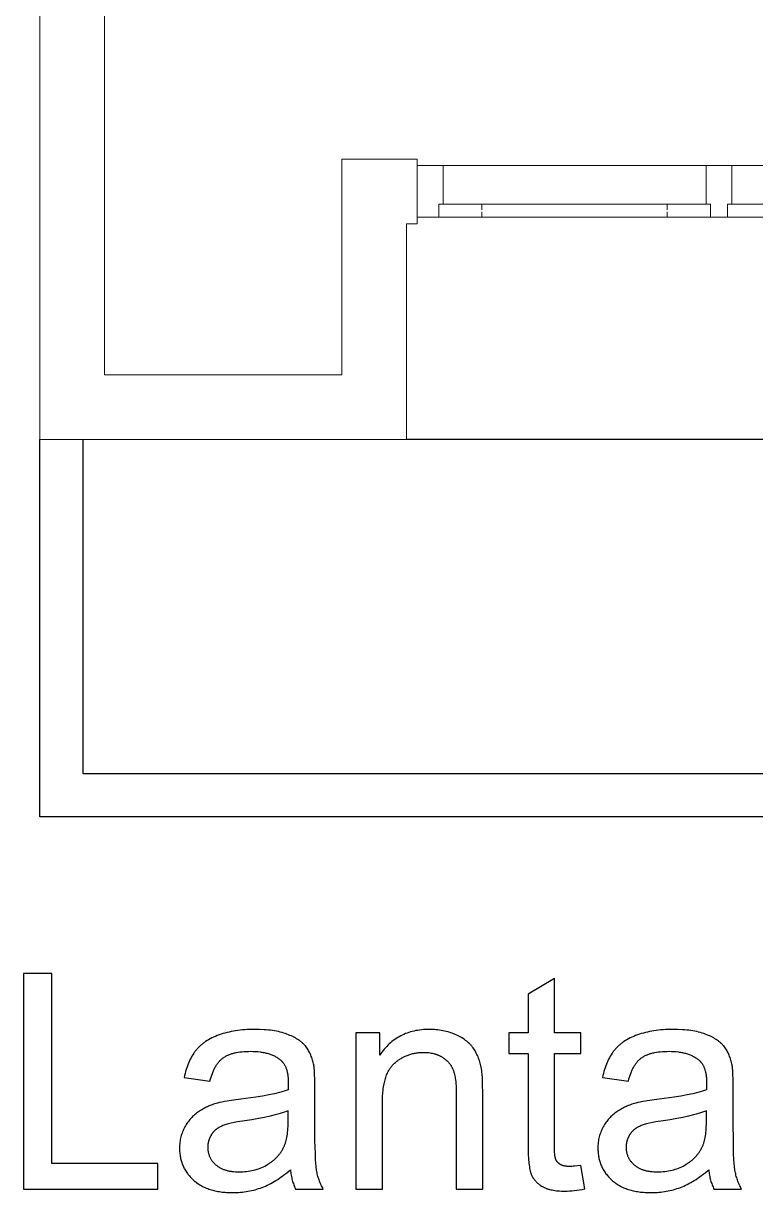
# Model space of a CAD drawing. Header units: metres. Extents: x 0 to 2861, y -1 to 1496.
# Drawn here: x 18.336 to 20.035, y 20.901 to 23.611 of the extents above; entities that cross this region are included whole.
import ezdxf

# ---------------------------------------------------------------- set-up
doc = ezdxf.new("R2010")
doc.units = ezdxf.units.M
doc.layers.add('ARS-KUSEN', color=25, linetype='Continuous', lineweight=9)
doc.layers.add('ARS_DINDING', color=1, linetype='Continuous', lineweight=15)
doc.layers.add('ARS-LANTAI', color=2, linetype='Continuous')
doc.layers.add('Default', color=18, linetype='Continuous')

msp = doc.modelspace()

# ---------------------------------------------------------------- linework, layer by layer
at = {"layer": 'ARS-KUSEN'}
for points in [[(19.2498, 23.1615), (19.2998, 23.1615), (19.2998, 23.1915), (19.3098, 23.1915), (19.3098, 23.2815), (19.2498, 23.2815)], [(20.6498, 23.2815), (19.2498, 23.2815), (19.2498, 23.1615), (20.6498, 23.1615)], [(19.9298, 23.1615), (19.9698, 23.1615), (19.9698, 23.1915), (19.9798, 23.1915), (19.9798, 23.2815), (19.9198, 23.2815), (19.9198, 23.1915), (19.9298, 23.1915)]]:
    msp.add_lwpolyline(points, close=True, dxfattribs=at)
for points in [[(19.3998, 23.174), (19.3998, 23.1615), (19.2998, 23.1615), (19.2998, 23.1915), (19.3998, 23.1915), (19.3998, 23.179)], [(19.8298, 23.179), (19.8298, 23.1915), (19.3998, 23.1915), (19.3998, 23.179)], [(19.3998, 23.174), (19.3998, 23.1615), (19.8298, 23.1615), (19.8298, 23.174)], [(19.8298, 23.174), (19.8298, 23.1615), (19.9298, 23.1615), (19.9298, 23.1915), (19.8298, 23.1915), (19.8298, 23.179)], [(20.0698, 23.174), (20.0698, 23.1615), (19.9698, 23.1615), (19.9698, 23.1915), (20.0698, 23.1915), (20.0698, 23.179)]]:
    msp.add_lwpolyline(points, dxfattribs=at)
at = {"layer": 'ARS-LANTAI'}
for points in [[(18.3748, 21.7715), (18.3748, 22.6465)], [(18.4748, 21.8715), (18.4748, 22.6465)], [(20.6748, 22.6465), (19.2248, 22.6465)], [(21.3748, 21.8715), (18.4748, 21.8715)], [(21.3748, 21.7715), (18.3748, 21.7715)]]:
    msp.add_lwpolyline(points, dxfattribs=at)
at = {"layer": 'ARS_DINDING', "color": 251}
for points in [[(18.5248, 22.6465), (18.3748, 22.6465), (18.3748, 26.7715)], [(18.5248, 26.7715), (18.5248, 22.7965)], [(19.2248, 23.1465), (19.2498, 23.1465), (19.2498, 23.2965), (19.0748, 23.2965), (19.0748, 22.7965)], [(19.2248, 23.1465), (19.2248, 22.6465), (19.0748, 22.6465)], [(18.3748, 22.7965), (18.3748, 22.6465), (19.2248, 22.6465), (19.2248, 22.7965)], [(19.0748, 22.7965), (18.5248, 22.7965)]]:
    msp.add_lwpolyline(points, dxfattribs=at)
at = {"layer": 'Default'}
for points in [[(18.4025, 21.4084), (18.3364, 21.4084)], [(18.3364, 21.4084), (18.3364, 20.9087)], [(18.4025, 20.9677), (18.4025, 21.4084)], [(19.5681, 21.3971), (19.5071, 21.3603)], [(19.5681, 21.2707), (19.5681, 21.3971)], [(19.5071, 21.3603), (19.5071, 21.2707)], [(19.0095, 21.1987), (19.0088, 21.2019), (19.008, 21.2049), (19.0072, 21.2079), (19.0063, 21.2108), (19.0053, 21.2137), (19.0043, 21.2164), (19.0032, 21.2192), (19.002, 21.2218), (19.0008, 21.2244), (18.9995, 21.2269), (18.9981, 21.2293), (18.9967, 21.2317), (18.9952, 21.234), (18.9937, 21.2362), (18.9921, 21.2384), (18.9904, 21.2405), (18.9896, 21.2415), (18.9887, 21.2425), (18.9877, 21.2436), (18.9868, 21.2445), (18.9858, 21.2455), (18.9848, 21.2465), (18.9837, 21.2475), (18.9826, 21.2484), (18.9815, 21.2494), (18.9804, 21.2503), (18.9792, 21.2512), (18.978, 21.2521), (18.9756, 21.2539), (18.973, 21.2556), (18.9702, 21.2573), (18.9674, 21.259), (18.9644, 21.2606), (18.9613, 21.2621), (18.9581, 21.2637), (18.9548, 21.2651), (18.9514, 21.2666), (18.9478, 21.2679), (18.9441, 21.2693), (18.9403, 21.2705), (18.9363, 21.2716), (18.9322, 21.2727), (18.928, 21.2737), (18.9236, 21.2746), (18.9191, 21.2754), (18.9145, 21.2761), (18.9097, 21.2768), (18.9048, 21.2773), (18.8998, 21.2778), (18.8946, 21.2782), (18.8838, 21.2787), (18.8725, 21.2788), (18.8667, 21.2788), (18.861, 21.2786), (18.8554, 21.2784), (18.8498, 21.278), (18.8444, 21.2776), (18.8391, 21.277), (18.8338, 21.2764), (18.8286, 21.2756), (18.8235, 21.2748), (18.8185, 21.2739), (18.8136, 21.2728), (18.8088, 21.2717), (18.804, 21.2704), (18.7994, 21.2691), (18.7948, 21.2676), (18.7904, 21.2661), (18.786, 21.2644), (18.7818, 21.2627), (18.7776, 21.2609), (18.7737, 21.259), (18.7698, 21.257), (18.7661, 21.2549), (18.7625, 21.2528), (18.7591, 21.2506), (18.7574, 21.2494), (18.7558, 21.2482), (18.7541, 21.247), (18.7526, 21.2458), (18.751, 21.2446), (18.7495, 21.2433), (18.748, 21.2421), (18.7466, 21.2408), (18.7452, 21.2394), (18.7438, 21.2381), (18.7424, 21.2367), (18.7411, 21.2353), (18.7398, 21.2339), (18.7386, 21.2325), (18.7373, 21.2311), (18.7362, 21.2296), (18.735, 21.2281), (18.7339, 21.2266), (18.7327, 21.225), (18.7316, 21.2234), (18.7295, 21.2202), (18.7274, 21.2168), (18.7255, 21.2133), (18.7236, 21.2097), (18.7218, 21.206), (18.7201, 21.2022), (18.7184, 21.1983), (18.7169, 21.1942), (18.7154, 21.19), (18.714, 21.1857), (18.7127, 21.1813), (18.7114, 21.1768), (18.7103, 21.1721), (18.7092, 21.1674)], [(19.4018, 21.1313), (19.4016, 21.151), (19.401, 21.1675), (19.4005, 21.1745), (19.3999, 21.1808), (19.3996, 21.1836), (19.3992, 21.1863), (19.3988, 21.1887), (19.3984, 21.1909), (19.3977, 21.1942), (19.3969, 21.1974), (19.3961, 21.2005), (19.3952, 21.2036), (19.3942, 21.2066), (19.3932, 21.2096), (19.3921, 21.2125), (19.3909, 21.2154), (19.3897, 21.2182), (19.3884, 21.2209), (19.387, 21.2236), (19.3856, 21.2262), (19.3841, 21.2288), (19.3826, 21.2314), (19.381, 21.2338), (19.3793, 21.2362), (19.3784, 21.2374), (19.3776, 21.2386), (19.3766, 21.2398), (19.3757, 21.2409), (19.3747, 21.242), (19.3737, 21.2431), (19.3727, 21.2442), (19.3716, 21.2453), (19.3705, 21.2464), (19.3694, 21.2475), (19.3683, 21.2485), (19.3671, 21.2495), (19.366, 21.2505), (19.3647, 21.2515), (19.3635, 21.2525), (19.3622, 21.2535), (19.3596, 21.2554), (19.3569, 21.2572), (19.354, 21.259), (19.3511, 21.2607), (19.348, 21.2624), (19.3449, 21.264), (19.3416, 21.2656), (19.3382, 21.2671), (19.3348, 21.2685), (19.3313, 21.2698), (19.3278, 21.2711), (19.3242, 21.2722), (19.3206, 21.2733), (19.3169, 21.2743), (19.3132, 21.2751), (19.3095, 21.2759), (19.3057, 21.2766), (19.3019, 21.2772), (19.298, 21.2777), (19.2941, 21.2781), (19.2902, 21.2784), (19.2862, 21.2787), (19.2822, 21.2788), (19.2781, 21.2788), (19.2734, 21.2788), (19.2688, 21.2786), (19.2643, 21.2783), (19.2598, 21.2779), (19.2554, 21.2774), (19.2511, 21.2767), (19.2468, 21.276), (19.2426, 21.2751), (19.2385, 21.2741), (19.2345, 21.273), (19.2305, 21.2718), (19.2266, 21.2705), (19.2227, 21.269), (19.219, 21.2674), (19.2153, 21.2657), (19.2116, 21.2639), (19.2081, 21.262), (19.2046, 21.26), (19.2011, 21.2578), (19.1978, 21.2555), (19.1945, 21.2532), (19.1913, 21.2507), (19.1881, 21.248), (19.185, 21.2453), (19.182, 21.2424), (19.1791, 21.2395), (19.1762, 21.2364), (19.1734, 21.2332), (19.1707, 21.2299), (19.168, 21.2264), (19.1654, 21.2229), (19.1629, 21.2192)], [(19.9799, 21.1987), (19.9791, 21.2019), (19.9784, 21.2049), (19.9775, 21.2079), (19.9766, 21.2108), (19.9756, 21.2137), (19.9746, 21.2164), (19.9735, 21.2192), (19.9724, 21.2218), (19.9711, 21.2244), (19.9698, 21.2269), (19.9685, 21.2293), (19.9671, 21.2317), (19.9656, 21.234), (19.964, 21.2362), (19.9624, 21.2384), (19.9608, 21.2405), (19.9599, 21.2415), (19.959, 21.2425), (19.9581, 21.2436), (19.9571, 21.2445), (19.9561, 21.2455), (19.9551, 21.2465), (19.9541, 21.2475), (19.953, 21.2484), (19.9519, 21.2494), (19.9507, 21.2503), (19.9496, 21.2512), (19.9484, 21.2521), (19.9459, 21.2539), (19.9433, 21.2556), (19.9406, 21.2573), (19.9377, 21.259), (19.9348, 21.2606), (19.9317, 21.2621), (19.9285, 21.2637), (19.9252, 21.2651), (19.9217, 21.2666), (19.9182, 21.2679), (19.9145, 21.2693), (19.9106, 21.2705), (19.9067, 21.2716), (19.9026, 21.2727), (19.8984, 21.2737), (19.894, 21.2746), (19.8895, 21.2754), (19.8848, 21.2761), (19.8801, 21.2768), (19.8752, 21.2773), (19.8701, 21.2778), (19.8649, 21.2782), (19.8542, 21.2787), (19.8428, 21.2788), (19.837, 21.2788), (19.8313, 21.2786), (19.8257, 21.2784), (19.8202, 21.278), (19.8148, 21.2776), (19.8094, 21.277), (19.8041, 21.2764), (19.799, 21.2756), (19.7939, 21.2748), (19.7889, 21.2739), (19.784, 21.2728), (19.7791, 21.2717), (19.7744, 21.2704), (19.7697, 21.2691), (19.7652, 21.2676), (19.7607, 21.2661), (19.7563, 21.2644), (19.7521, 21.2627), (19.748, 21.2609), (19.744, 21.259), (19.7402, 21.257), (19.7365, 21.2549), (19.7329, 21.2528), (19.7294, 21.2506), (19.7278, 21.2494), (19.7261, 21.2482), (19.7245, 21.247), (19.7229, 21.2458), (19.7214, 21.2446), (19.7199, 21.2433), (19.7184, 21.2421), (19.7169, 21.2408), (19.7155, 21.2394), (19.7141, 21.2381), (19.7128, 21.2367), (19.7115, 21.2353), (19.7102, 21.2339), (19.7089, 21.2325), (19.7077, 21.2311), (19.7065, 21.2296), (19.7053, 21.2281), (19.7042, 21.2266), (19.7031, 21.225), (19.702, 21.2234), (19.6998, 21.2202), (19.6978, 21.2168), (19.6958, 21.2133), (19.6939, 21.2097), (19.6921, 21.206), (19.6904, 21.2022), (19.6888, 21.1983), (19.6872, 21.1942), (19.6857, 21.19), (19.6843, 21.1857), (19.683, 21.1813), (19.6818, 21.1768), (19.6806, 21.1721), (19.6796, 21.1674)], [(19.1629, 21.2707), (19.1077, 21.2707)], [(19.1077, 21.2707), (19.1077, 20.9087)], [(19.1629, 21.2192), (19.1629, 21.2707)], [(19.5071, 21.2707), (19.4621, 21.2707)], [(19.4621, 21.2707), (19.4621, 21.2229)], [(19.6298, 21.2707), (19.5681, 21.2707)], [(19.6298, 21.2229), (19.6298, 21.2707)], [(18.7692, 21.1592), (18.7705, 21.1639), (18.7719, 21.1685), (18.7733, 21.1728), (18.7748, 21.177), (18.7764, 21.181), (18.7773, 21.1829), (18.7781, 21.1848), (18.779, 21.1867), (18.7799, 21.1884), (18.7808, 21.1902), (18.7818, 21.1919), (18.7828, 21.1935), (18.7837, 21.1952), (18.7847, 21.1967), (18.7858, 21.1982), (18.7868, 21.1997), (18.7879, 21.2011), (18.789, 21.2025), (18.7901, 21.2039), (18.7912, 21.2051), (18.7924, 21.2064), (18.7935, 21.2076), (18.7947, 21.2087), (18.796, 21.2098), (18.7972, 21.2109), (18.7984, 21.2119), (18.7997, 21.2129), (18.801, 21.2138), (18.8024, 21.2147), (18.8038, 21.2156), (18.8052, 21.2164), (18.8067, 21.2173), (18.8083, 21.218), (18.8098, 21.2188), (18.8115, 21.2195), (18.8131, 21.2202), (18.8148, 21.2209), (18.8166, 21.2215), (18.8184, 21.2221), (18.8202, 21.2227), (18.8221, 21.2233), (18.824, 21.2238), (18.826, 21.2243), (18.828, 21.2247), (18.8301, 21.2252), (18.8344, 21.2259), (18.8388, 21.2266), (18.8434, 21.2271), (18.8482, 21.2275), (18.8532, 21.2278), (18.8583, 21.228), (18.8636, 21.2281), (18.8693, 21.228), (18.8749, 21.2277), (18.8802, 21.2273), (18.8854, 21.2268), (18.8879, 21.2264), (18.8904, 21.226), (18.8928, 21.2256), (18.8952, 21.2251), (18.8975, 21.2246), (18.8998, 21.2241), (18.9021, 21.2235), (18.9043, 21.2229), (18.9064, 21.2222), (18.9086, 21.2215), (18.9106, 21.2207), (18.9127, 21.2199), (18.9146, 21.2191), (18.9166, 21.2182), (18.9185, 21.2173), (18.9203, 21.2164), (18.9221, 21.2154), (18.9239, 21.2143), (18.9256, 21.2133), (18.9273, 21.2121), (18.9289, 21.211), (18.9305, 21.2098), (18.932, 21.2085), (18.9335, 21.2073), (18.934, 21.2068), (18.9346, 21.2063), (18.9351, 21.2058), (18.9356, 21.2053), (18.9361, 21.2047), (18.9366, 21.2042), (18.9371, 21.2036), (18.9376, 21.2031), (18.938, 21.2025), (18.9385, 21.2019), (18.939, 21.2013), (18.9394, 21.2007), (18.9403, 21.1995), (18.9411, 21.1982), (18.9419, 21.1969), (18.9427, 21.1955), (18.9434, 21.1941), (18.9441, 21.1927), (18.9448, 21.1912), (18.9454, 21.1896), (18.946, 21.188), (18.9465, 21.1864), (18.9471, 21.1847), (18.9476, 21.183), (18.948, 21.1812), (18.9484, 21.1794), (18.9488, 21.1776), (18.9492, 21.1757), (18.9495, 21.1738), (18.9498, 21.1718), (18.9501, 21.1698), (18.9503, 21.1677), (18.9505, 21.1656), (18.9506, 21.1635), (18.9508, 21.159), (18.9509, 21.1544), (18.9505, 21.1384)], [(19.169, 21.1064), (19.1691, 21.1149), (19.1695, 21.1231), (19.17, 21.1309), (19.1708, 21.1384), (19.1713, 21.142), (19.1718, 21.1455), (19.1724, 21.1489), (19.173, 21.1523), (19.1737, 21.1555), (19.1745, 21.1587), (19.1753, 21.1618), (19.1761, 21.1648), (19.177, 21.1677), (19.178, 21.1705), (19.179, 21.1732), (19.1801, 21.1759), (19.1813, 21.1784), (19.1825, 21.1809), (19.1837, 21.1833), (19.185, 21.1856), (19.1857, 21.1867), (19.1864, 21.1878), (19.1871, 21.1888), (19.1878, 21.1899), (19.1885, 21.1909), (19.1893, 21.1919), (19.19, 21.1929), (19.1908, 21.1939), (19.1916, 21.1948), (19.1924, 21.1957), (19.1932, 21.1966), (19.194, 21.1975), (19.1949, 21.1984), (19.1957, 21.1992), (19.1966, 21.2), (19.1975, 21.2008), (19.1993, 21.2023), (19.2011, 21.2038), (19.2029, 21.2052), (19.2048, 21.2066), (19.2066, 21.208), (19.2085, 21.2092), (19.2104, 21.2105), (19.2124, 21.2117), (19.2143, 21.2128), (19.2163, 21.2139), (19.2183, 21.215), (19.2203, 21.216), (19.2224, 21.2169), (19.2244, 21.2178), (19.2265, 21.2187), (19.2286, 21.2195), (19.2307, 21.2202), (19.2329, 21.2209), (19.2351, 21.2216), (19.2372, 21.2222), (19.2395, 21.2227), (19.2417, 21.2232), (19.2439, 21.2237), (19.2462, 21.2241), (19.2485, 21.2245), (19.2508, 21.2248), (19.2531, 21.2251), (19.2555, 21.2253), (19.2579, 21.2255), (19.2603, 21.2256), (19.2627, 21.2257), (19.2651, 21.2257), (19.2682, 21.2256), (19.2712, 21.2255), (19.2741, 21.2253), (19.277, 21.225), (19.2799, 21.2246), (19.2826, 21.2241), (19.2854, 21.2236), (19.2881, 21.2229), (19.2894, 21.2225), (19.2907, 21.2222), (19.292, 21.2218), (19.2933, 21.2213), (19.2946, 21.2209), (19.2959, 21.2204), (19.2971, 21.22), (19.2984, 21.2194), (19.2996, 21.2189), (19.3008, 21.2184), (19.3021, 21.2178), (19.3032, 21.2172), (19.3044, 21.2166), (19.3056, 21.2159), (19.3068, 21.2153), (19.3079, 21.2146), (19.309, 21.2139), (19.3101, 21.2132), (19.3112, 21.2125), (19.3123, 21.2117), (19.3133, 21.211), (19.3144, 21.2102), (19.3154, 21.2094), (19.3163, 21.2086), (19.3173, 21.2078), (19.3182, 21.2069), (19.3191, 21.2061), (19.32, 21.2052), (19.3209, 21.2044), (19.3217, 21.2035), (19.3226, 21.2026), (19.3234, 21.2016), (19.3242, 21.2007), (19.3249, 21.1998), (19.3257, 21.1988), (19.3264, 21.1978), (19.3271, 21.1968), (19.3277, 21.1958), (19.3284, 21.1948), (19.329, 21.1938), (19.3296, 21.1927), (19.3302, 21.1916), (19.3308, 21.1906), (19.3313, 21.1895), (19.3319, 21.1884), (19.3324, 21.1872), (19.3328, 21.1861), (19.3333, 21.1849), (19.3337, 21.1838), (19.3342, 21.1825), (19.3346, 21.1813), (19.335, 21.18), (19.3357, 21.1773), (19.3364, 21.1745), (19.3371, 21.1715), (19.3377, 21.1684), (19.3382, 21.1651), (19.3387, 21.1616), (19.3391, 21.1581), (19.3394, 21.1543), (19.34, 21.1464), (19.3403, 21.138), (19.3405, 21.1289)], [(19.4621, 21.2229), (19.5071, 21.2229)], [(19.5071, 21.2229), (19.5071, 21.0147)], [(19.5681, 21.0113), (19.5681, 21.2229)], [(19.5681, 21.2229), (19.6298, 21.2229)], [(19.7396, 21.1592), (19.7408, 21.1639), (19.7422, 21.1685), (19.7437, 21.1728), (19.7452, 21.177), (19.7468, 21.181), (19.7476, 21.1829), (19.7485, 21.1848), (19.7494, 21.1867), (19.7503, 21.1884), (19.7512, 21.1902), (19.7521, 21.1919), (19.7531, 21.1935), (19.7541, 21.1952), (19.7551, 21.1967), (19.7561, 21.1982), (19.7572, 21.1997), (19.7582, 21.2011), (19.7593, 21.2025), (19.7604, 21.2039), (19.7616, 21.2051), (19.7627, 21.2064), (19.7639, 21.2076), (19.7651, 21.2087), (19.7663, 21.2098), (19.7675, 21.2109), (19.7688, 21.2119), (19.7701, 21.2129), (19.7714, 21.2138), (19.7727, 21.2147), (19.7741, 21.2156), (19.7756, 21.2164), (19.7771, 21.2173), (19.7786, 21.218), (19.7802, 21.2188), (19.7818, 21.2195), (19.7835, 21.2202), (19.7852, 21.2209), (19.7869, 21.2215), (19.7887, 21.2221), (19.7906, 21.2227), (19.7925, 21.2233), (19.7944, 21.2238), (19.7964, 21.2243), (19.7984, 21.2247), (19.8004, 21.2252), (19.8047, 21.2259), (19.8091, 21.2266), (19.8138, 21.2271), (19.8185, 21.2275), (19.8235, 21.2278), (19.8287, 21.228), (19.834, 21.2281), (19.8397, 21.228), (19.8452, 21.2277), (19.8506, 21.2273), (19.8557, 21.2268), (19.8582, 21.2264), (19.8607, 21.226), (19.8631, 21.2256), (19.8655, 21.2251), (19.8679, 21.2246), (19.8702, 21.2241), (19.8724, 21.2235), (19.8746, 21.2229), (19.8768, 21.2222), (19.8789, 21.2215), (19.881, 21.2207), (19.883, 21.2199), (19.885, 21.2191), (19.8869, 21.2182), (19.8888, 21.2173), (19.8907, 21.2164), (19.8925, 21.2154), (19.8942, 21.2143), (19.8959, 21.2133), (19.8976, 21.2121), (19.8992, 21.211), (19.9008, 21.2098), (19.9024, 21.2085), (19.9038, 21.2073), (19.9044, 21.2068), (19.9049, 21.2063), (19.9054, 21.2058), (19.906, 21.2053), (19.9065, 21.2047), (19.907, 21.2042), (19.9074, 21.2036), (19.9079, 21.2031), (19.9084, 21.2025), (19.9089, 21.2019), (19.9093, 21.2013), (19.9098, 21.2007), (19.9106, 21.1995), (19.9115, 21.1982), (19.9123, 21.1969), (19.913, 21.1955), (19.9137, 21.1941), (19.9144, 21.1927), (19.9151, 21.1912), (19.9157, 21.1896), (19.9163, 21.188), (19.9169, 21.1864), (19.9174, 21.1847), (19.9179, 21.183), (19.9184, 21.1812), (19.9188, 21.1794), (19.9192, 21.1776), (19.9195, 21.1757), (19.9199, 21.1738), (19.9201, 21.1718), (19.9204, 21.1698), (19.9206, 21.1677), (19.9208, 21.1656), (19.921, 21.1635), (19.9212, 21.159), (19.9212, 21.1544), (19.9209, 21.1384)], [(19.0126, 21.1422), (19.0124, 21.161), (19.0118, 21.1768), (19.0114, 21.1834), (19.0108, 21.1893), (19.0105, 21.192), (19.0102, 21.1944), (19.0099, 21.1967), (19.0095, 21.1987)], [(19.9829, 21.1422), (19.9827, 21.161), (19.9822, 21.1768), (19.9817, 21.1834), (19.9812, 21.1893), (19.9809, 21.192), (19.9806, 21.1944), (19.9802, 21.1967), (19.9799, 21.1987)], [(18.7092, 21.1674), (18.7692, 21.1592)], [(19.0126, 21.0604), (19.0126, 21.1422)], [(19.6796, 21.1674), (19.7396, 21.1592)], [(19.9829, 21.0604), (19.9829, 21.1422)], [(18.9505, 21.1384), (18.946, 21.1369), (18.9412, 21.1354), (18.936, 21.1339), (18.9305, 21.1325), (18.9187, 21.1297), (18.9056, 21.127), (18.8913, 21.1244), (18.8758, 21.1219), (18.8411, 21.1173), (18.8241, 21.1151), (18.8093, 21.1128), (18.8027, 21.1116), (18.7968, 21.1105), (18.7914, 21.1093), (18.7866, 21.1081), (18.7836, 21.1072), (18.7805, 21.1063), (18.7776, 21.1053), (18.7746, 21.1043), (18.7717, 21.1032), (18.7689, 21.1021), (18.7661, 21.1009), (18.7633, 21.0997), (18.7606, 21.0984), (18.7579, 21.097), (18.7552, 21.0957), (18.7526, 21.0942), (18.75, 21.0927), (18.7474, 21.0912), (18.7449, 21.0896), (18.7425, 21.088), (18.74, 21.0863), (18.7377, 21.0845), (18.7354, 21.0827), (18.7331, 21.0808), (18.7309, 21.0788), (18.7288, 21.0768), (18.7268, 21.0747), (18.7247, 21.0725), (18.7228, 21.0703), (18.7209, 21.068), (18.7191, 21.0656), (18.7173, 21.0632), (18.7156, 21.0606), (18.7139, 21.0581), (18.7123, 21.0554), (18.7108, 21.0527), (18.7093, 21.0499), (18.7079, 21.0471), (18.7067, 21.0443), (18.7055, 21.0414), (18.7044, 21.0385), (18.7034, 21.0356), (18.7025, 21.0326), (18.7017, 21.0296), (18.701, 21.0265), (18.7004, 21.0234), (18.6998, 21.0203), (18.6994, 21.0171), (18.6991, 21.0139), (18.6989, 21.0107), (18.6987, 21.0074), (18.6987, 21.0041), (18.6987, 21.0013), (18.6988, 20.9985), (18.6989, 20.9958), (18.6992, 20.9931), (18.6995, 20.9904), (18.6998, 20.9877), (18.7002, 20.9851), (18.7007, 20.9825), (18.7012, 20.9799), (18.7018, 20.9774), (18.7025, 20.9749), (18.7032, 20.9724), (18.704, 20.97), (18.7048, 20.9676), (18.7057, 20.9652), (18.7067, 20.9629), (18.7077, 20.9605), (18.7088, 20.9583), (18.71, 20.956), (18.7112, 20.9538), (18.7125, 20.9516), (18.7138, 20.9495), (18.7152, 20.9473), (18.7167, 20.9452), (18.7182, 20.9432), (18.7198, 20.9412), (18.7215, 20.9392), (18.7232, 20.9372), (18.725, 20.9353), (18.7268, 20.9334), (18.7287, 20.9315), (18.7307, 20.9297), (18.7327, 20.9279), (18.7348, 20.9261), (18.737, 20.9245), (18.7391, 20.9228), (18.7414, 20.9213), (18.7437, 20.9198), (18.746, 20.9183), (18.7485, 20.9169), (18.7509, 20.9156), (18.7534, 20.9143), (18.756, 20.9131), (18.7586, 20.9119), (18.7613, 20.9108), (18.764, 20.9097), (18.7668, 20.9087), (18.7696, 20.9078), (18.7725, 20.9069), (18.7755, 20.9061), (18.7785, 20.9053), (18.7815, 20.9046), (18.7846, 20.904), (18.7878, 20.9034), (18.791, 20.9028), (18.7943, 20.9023), (18.7976, 20.9019), (18.801, 20.9015), (18.8044, 20.9012), (18.8079, 20.901), (18.815, 20.9006), (18.8224, 20.9005), (18.8269, 20.9006), (18.8314, 20.9007), (18.8358, 20.9009), (18.8402, 20.9013), (18.8445, 20.9017), (18.8488, 20.9022), (18.8531, 20.9028), (18.8574, 20.9035), (18.8616, 20.9043), (18.8658, 20.9052), (18.8699, 20.9062), (18.874, 20.9072), (18.8781, 20.9084), (18.8821, 20.9097), (18.8861, 20.911), (18.89, 20.9125), (18.894, 20.914), (18.898, 20.9157), (18.902, 20.9175), (18.906, 20.9195), (18.91, 20.9216), (18.914, 20.9238), (18.9181, 20.9262), (18.9222, 20.9286), (18.9263, 20.9313), (18.9305, 20.934), (18.9346, 20.9369), (18.9388, 20.9399), (18.943, 20.9431), (18.9472, 20.9464), (18.9557, 20.9534)], [(19.3405, 21.1289), (19.3405, 20.9087)], [(19.4018, 20.9087), (19.4018, 21.1313)], [(19.9209, 21.1384), (19.9163, 21.1369), (19.9115, 21.1354), (19.9063, 21.1339), (19.9009, 21.1325), (19.889, 21.1297), (19.876, 21.127), (19.8617, 21.1244), (19.8462, 21.1219), (19.8115, 21.1173), (19.7944, 21.1151), (19.7796, 21.1128), (19.7731, 21.1116), (19.7671, 21.1105), (19.7618, 21.1093), (19.757, 21.1081), (19.7539, 21.1072), (19.7509, 21.1063), (19.7479, 21.1053), (19.745, 21.1043), (19.7421, 21.1032), (19.7392, 21.1021), (19.7364, 21.1009), (19.7336, 21.0997), (19.7309, 21.0984), (19.7282, 21.097), (19.7255, 21.0957), (19.7229, 21.0942), (19.7203, 21.0927), (19.7178, 21.0912), (19.7153, 21.0896), (19.7128, 21.088), (19.7104, 21.0863), (19.708, 21.0845), (19.7057, 21.0827), (19.7035, 21.0808), (19.7013, 21.0788), (19.6992, 21.0768), (19.6971, 21.0747), (19.6951, 21.0725), (19.6931, 21.0703), (19.6912, 21.068), (19.6894, 21.0656), (19.6876, 21.0632), (19.6859, 21.0606), (19.6843, 21.0581), (19.6827, 21.0554), (19.6811, 21.0527), (19.6796, 21.0499), (19.6783, 21.0471), (19.677, 21.0443), (19.6758, 21.0414), (19.6747, 21.0385), (19.6737, 21.0356), (19.6728, 21.0326), (19.672, 21.0296), (19.6713, 21.0265), (19.6707, 21.0234), (19.6702, 21.0203), (19.6698, 21.0171), (19.6694, 21.0139), (19.6692, 21.0107), (19.6691, 21.0074), (19.669, 21.0041), (19.669, 21.0013), (19.6691, 20.9985), (19.6693, 20.9958), (19.6695, 20.9931), (19.6698, 20.9904), (19.6701, 20.9877), (19.6705, 20.9851), (19.671, 20.9825), (19.6715, 20.9799), (19.6721, 20.9774), (19.6728, 20.9749), (19.6735, 20.9724), (19.6743, 20.97), (19.6751, 20.9676), (19.6761, 20.9652), (19.677, 20.9629), (19.6781, 20.9605), (19.6792, 20.9583), (19.6803, 20.956), (19.6815, 20.9538), (19.6828, 20.9516), (19.6842, 20.9495), (19.6856, 20.9473), (19.687, 20.9452), (19.6886, 20.9432), (19.6902, 20.9412), (19.6918, 20.9392), (19.6935, 20.9372), (19.6953, 20.9353), (19.6972, 20.9334), (19.6991, 20.9315), (19.7011, 20.9297), (19.7031, 20.9279), (19.7052, 20.9261), (19.7073, 20.9245), (19.7095, 20.9228), (19.7117, 20.9213), (19.714, 20.9198), (19.7164, 20.9183), (19.7188, 20.9169), (19.7213, 20.9156), (19.7238, 20.9143), (19.7263, 20.9131), (19.729, 20.9119), (19.7316, 20.9108), (19.7344, 20.9097), (19.7372, 20.9087), (19.74, 20.9078), (19.7429, 20.9069), (19.7458, 20.9061), (19.7488, 20.9053), (19.7519, 20.9046), (19.755, 20.904), (19.7582, 20.9034), (19.7614, 20.9028), (19.7646, 20.9023), (19.768, 20.9019), (19.7713, 20.9015), (19.7748, 20.9012), (19.7783, 20.901), (19.7854, 20.9006), (19.7927, 20.9005), (19.7972, 20.9006), (19.8017, 20.9007), (19.8061, 20.9009), (19.8105, 20.9013), (19.8149, 20.9017), (19.8192, 20.9022), (19.8235, 20.9028), (19.8277, 20.9035), (19.8319, 20.9043), (19.8361, 20.9052), (19.8402, 20.9062), (19.8443, 20.9072), (19.8484, 20.9084), (19.8524, 20.9097), (19.8564, 20.911), (19.8604, 20.9125), (19.8643, 20.914), (19.8683, 20.9157), (19.8723, 20.9175), (19.8763, 20.9195), (19.8803, 20.9216), (19.8844, 20.9238), (19.8885, 20.9262), (19.8926, 20.9286), (19.8967, 20.9313), (19.9008, 20.934), (19.905, 20.9369), (19.9091, 20.9399), (19.9133, 20.9431), (19.9175, 20.9464), (19.926, 20.9534)], [(18.9505, 21.0904), (18.9462, 21.0887), (18.9417, 21.087), (18.9368, 21.0854), (18.9318, 21.0838), (18.9264, 21.0822), (18.9208, 21.0807), (18.9088, 21.0778), (18.8957, 21.0749), (18.8817, 21.0722), (18.8665, 21.0696), (18.8503, 21.0672), (18.8328, 21.0644), (18.8251, 21.0629), (18.818, 21.0614), (18.8117, 21.0598), (18.8088, 21.059), (18.8061, 21.0582), (18.8035, 21.0574), (18.8011, 21.0566), (18.7989, 21.0558), (18.7968, 21.0549), (18.7949, 21.054), (18.793, 21.0531), (18.7912, 21.0521), (18.7894, 21.0511), (18.7886, 21.0506), (18.7877, 21.05), (18.7869, 21.0495), (18.7861, 21.0489), (18.7853, 21.0483), (18.7845, 21.0477), (18.7837, 21.0471), (18.7829, 21.0465), (18.7822, 21.0459), (18.7815, 21.0453), (18.7807, 21.0446), (18.78, 21.0439), (18.7793, 21.0433), (18.7787, 21.0426), (18.778, 21.0419), (18.7773, 21.0411), (18.7767, 21.0404), (18.7761, 21.0397), (18.7755, 21.0389), (18.7749, 21.0382), (18.7743, 21.0374), (18.7737, 21.0366), (18.7732, 21.0358), (18.7726, 21.035), (18.7721, 21.0342), (18.7716, 21.0333), (18.7711, 21.0325), (18.7706, 21.0317), (18.7702, 21.0308), (18.7697, 21.03), (18.7693, 21.0291), (18.7689, 21.0282), (18.7685, 21.0274), (18.7681, 21.0265), (18.7678, 21.0256), (18.7674, 21.0247), (18.7671, 21.0238), (18.7668, 21.0229), (18.7665, 21.022), (18.7662, 21.0211), (18.766, 21.0202), (18.7657, 21.0193), (18.7655, 21.0184), (18.7653, 21.0174), (18.7651, 21.0165), (18.7649, 21.0156), (18.7648, 21.0146), (18.7646, 21.0137), (18.7645, 21.0127), (18.7644, 21.0117), (18.7643, 21.0108), (18.7642, 21.0098), (18.7641, 21.0078), (18.7641, 21.0058), (18.7641, 21.0043), (18.7642, 21.0028), (18.7643, 21.0013), (18.7644, 20.9998), (18.7646, 20.9984), (18.7648, 20.9969), (18.765, 20.9955), (18.7653, 20.9941), (18.7656, 20.9927), (18.7659, 20.9913), (18.7663, 20.9899), (18.7667, 20.9886), (18.7672, 20.9872), (18.7677, 20.9859), (18.7682, 20.9846), (18.7688, 20.9833), (18.7694, 20.9821), (18.77, 20.9808), (18.7707, 20.9796), (18.7714, 20.9784), (18.7721, 20.9772), (18.7729, 20.976), (18.7737, 20.9748), (18.7746, 20.9736), (18.7754, 20.9725), (18.7764, 20.9714), (18.7773, 20.9703), (18.7783, 20.9692), (18.7794, 20.9681), (18.7804, 20.967), (18.7815, 20.966), (18.7827, 20.9649), (18.7839, 20.9639), (18.7851, 20.963), (18.7863, 20.962), (18.7876, 20.9611), (18.7889, 20.9602), (18.7903, 20.9594), (18.7916, 20.9586), (18.793, 20.9578), (18.7945, 20.957), (18.796, 20.9563), (18.7975, 20.9556), (18.799, 20.955), (18.8006, 20.9543), (18.8022, 20.9538), (18.8039, 20.9532), (18.8056, 20.9527), (18.8073, 20.9522), (18.809, 20.9517), (18.8108, 20.9513), (18.8126, 20.9509), (18.8145, 20.9505), (18.8164, 20.9502), (18.8183, 20.9499), (18.8202, 20.9496), (18.8222, 20.9494), (18.8242, 20.9492), (18.8284, 20.9488), (18.8326, 20.9486), (18.837, 20.9486), (18.8414, 20.9486), (18.8458, 20.9488), (18.8501, 20.9491), (18.8543, 20.9495), (18.8584, 20.9501), (18.8625, 20.9508), (18.8666, 20.9515), (18.8705, 20.9525), (18.8744, 20.9535), (18.8783, 20.9546), (18.8821, 20.9559), (18.8858, 20.9573), (18.8895, 20.9588), (18.8931, 20.9605), (18.8966, 20.9622), (18.9001, 20.9641), (18.9035, 20.9661), (18.9051, 20.9671), (18.9068, 20.9681), (18.9084, 20.9692), (18.9099, 20.9703), (18.9115, 20.9714), (18.913, 20.9726), (18.9145, 20.9737), (18.9159, 20.9749), (18.9173, 20.9761), (18.9187, 20.9773), (18.9201, 20.9786), (18.9215, 20.9798), (18.9228, 20.9811), (18.924, 20.9824), (18.9253, 20.9838), (18.9265, 20.9851), (18.9277, 20.9865), (18.9289, 20.9879), (18.93, 20.9894), (18.9311, 20.9908), (18.9322, 20.9923), (18.9333, 20.9938), (18.9343, 20.9953), (18.9353, 20.9968), (18.9363, 20.9984), (18.9372, 21), (18.9381, 21.0016), (18.939, 21.0032), (18.9398, 21.0048), (18.9407, 21.0065), (18.9413, 21.0078), (18.9419, 21.0092), (18.9424, 21.0106), (18.943, 21.012), (18.9435, 21.0135), (18.944, 21.015), (18.9445, 21.0166), (18.945, 21.0182), (18.9459, 21.0214), (18.9467, 21.0249), (18.9474, 21.0285), (18.9481, 21.0323), (18.9487, 21.0362), (18.9492, 21.0402), (18.9496, 21.0445), (18.9499, 21.0488), (18.9502, 21.0534), (18.9504, 21.058), (18.9505, 21.0679)], [(18.9505, 21.0679), (18.9505, 21.0904)], [(19.169, 20.9087), (19.169, 21.1064)], [(19.9209, 21.0904), (19.9166, 21.0887), (19.912, 21.087), (19.9072, 21.0854), (19.9021, 21.0838), (19.8968, 21.0822), (19.8911, 21.0807), (19.8791, 21.0778), (19.8661, 21.0749), (19.852, 21.0722), (19.8369, 21.0696), (19.8207, 21.0672), (19.8032, 21.0644), (19.7954, 21.0629), (19.7884, 21.0614), (19.782, 21.0598), (19.7791, 21.059), (19.7764, 21.0582), (19.7738, 21.0574), (19.7714, 21.0566), (19.7692, 21.0558), (19.7672, 21.0549), (19.7652, 21.054), (19.7634, 21.0531), (19.7615, 21.0521), (19.7598, 21.0511), (19.7589, 21.0506), (19.7581, 21.05), (19.7572, 21.0495), (19.7564, 21.0489), (19.7556, 21.0483), (19.7548, 21.0477), (19.754, 21.0471), (19.7533, 21.0465), (19.7525, 21.0459), (19.7518, 21.0453), (19.7511, 21.0446), (19.7504, 21.0439), (19.7497, 21.0433), (19.749, 21.0426), (19.7483, 21.0419), (19.7477, 21.0411), (19.747, 21.0404), (19.7464, 21.0397), (19.7458, 21.0389), (19.7452, 21.0382), (19.7446, 21.0374), (19.7441, 21.0366), (19.7435, 21.0358), (19.743, 21.035), (19.7425, 21.0342), (19.7419, 21.0333), (19.7415, 21.0325), (19.741, 21.0317), (19.7405, 21.0308), (19.7401, 21.03), (19.7397, 21.0291), (19.7392, 21.0282), (19.7389, 21.0274), (19.7385, 21.0265), (19.7381, 21.0256), (19.7378, 21.0247), (19.7375, 21.0238), (19.7372, 21.0229), (19.7369, 21.022), (19.7366, 21.0211), (19.7363, 21.0202), (19.7361, 21.0193), (19.7359, 21.0184), (19.7357, 21.0174), (19.7355, 21.0165), (19.7353, 21.0156), (19.7351, 21.0146), (19.735, 21.0137), (19.7349, 21.0127), (19.7348, 21.0117), (19.7347, 21.0108), (19.7346, 21.0098), (19.7345, 21.0078), (19.7345, 21.0058), (19.7345, 21.0043), (19.7345, 21.0028), (19.7346, 21.0013), (19.7347, 20.9998), (19.7349, 20.9984), (19.7351, 20.9969), (19.7353, 20.9955), (19.7356, 20.9941), (19.7359, 20.9927), (19.7363, 20.9913), (19.7367, 20.9899), (19.7371, 20.9886), (19.7375, 20.9872), (19.738, 20.9859), (19.7385, 20.9846), (19.7391, 20.9833), (19.7397, 20.9821), (19.7403, 20.9808), (19.741, 20.9796), (19.7417, 20.9784), (19.7425, 20.9772), (19.7432, 20.976), (19.7441, 20.9748), (19.7449, 20.9736), (19.7458, 20.9725), (19.7467, 20.9714), (19.7477, 20.9703), (19.7487, 20.9692), (19.7497, 20.9681), (19.7508, 20.967), (19.7519, 20.966), (19.753, 20.9649), (19.7542, 20.9639), (19.7554, 20.963), (19.7567, 20.962), (19.7579, 20.9611), (19.7593, 20.9602), (19.7606, 20.9594), (19.762, 20.9586), (19.7634, 20.9578), (19.7648, 20.957), (19.7663, 20.9563), (19.7678, 20.9556), (19.7694, 20.955), (19.771, 20.9543), (19.7726, 20.9538), (19.7742, 20.9532), (19.7759, 20.9527), (19.7776, 20.9522), (19.7794, 20.9517), (19.7812, 20.9513), (19.783, 20.9509), (19.7848, 20.9505), (19.7867, 20.9502), (19.7886, 20.9499), (19.7906, 20.9496), (19.7926, 20.9494), (19.7946, 20.9492), (19.7987, 20.9488), (19.803, 20.9486), (19.8074, 20.9486), (19.8118, 20.9486), (19.8161, 20.9488), (19.8204, 20.9491), (19.8246, 20.9495), (19.8288, 20.9501), (19.8329, 20.9508), (19.8369, 20.9515), (19.8409, 20.9525), (19.8448, 20.9535), (19.8486, 20.9546), (19.8524, 20.9559), (19.8562, 20.9573), (19.8598, 20.9588), (19.8634, 20.9605), (19.867, 20.9622), (19.8704, 20.9641), (19.8738, 20.9661), (19.8755, 20.9671), (19.8771, 20.9681), (19.8787, 20.9692), (19.8803, 20.9703), (19.8818, 20.9714), (19.8833, 20.9726), (19.8848, 20.9737), (19.8863, 20.9749), (19.8877, 20.9761), (19.8891, 20.9773), (19.8905, 20.9786), (19.8918, 20.9798), (19.8931, 20.9811), (19.8944, 20.9824), (19.8956, 20.9838), (19.8969, 20.9851), (19.8981, 20.9865), (19.8992, 20.9879), (19.9004, 20.9894), (19.9015, 20.9908), (19.9026, 20.9923), (19.9036, 20.9938), (19.9046, 20.9953), (19.9056, 20.9968), (19.9066, 20.9984), (19.9075, 21), (19.9084, 21.0016), (19.9093, 21.0032), (19.9102, 21.0048), (19.911, 21.0065), (19.9116, 21.0078), (19.9122, 21.0092), (19.9128, 21.0106), (19.9133, 21.012), (19.9139, 21.0135), (19.9144, 21.015), (19.9149, 21.0166), (19.9153, 21.0182), (19.9162, 21.0214), (19.917, 21.0249), (19.9178, 21.0285), (19.9184, 21.0323), (19.919, 21.0362), (19.9195, 21.0402), (19.9199, 21.0445), (19.9203, 21.0488), (19.9205, 21.0534), (19.9207, 21.058), (19.9209, 21.0679)], [(19.9209, 21.0679), (19.9209, 21.0904)], [(19.032, 20.9087), (19.0306, 20.9113), (19.0292, 20.9139), (19.0279, 20.9166), (19.0267, 20.9192), (19.0255, 20.9219), (19.0244, 20.9246), (19.0233, 20.9273), (19.0223, 20.93), (19.0214, 20.9327), (19.0205, 20.9354), (19.0197, 20.9382), (19.0189, 20.9409), (19.0182, 20.9437), (19.0176, 20.9465), (19.017, 20.9493), (19.0165, 20.9522), (19.016, 20.9552), (19.0156, 20.9588), (19.0152, 20.9629), (19.0148, 20.9674), (19.0141, 20.978), (19.0136, 20.9905), (19.0128, 21.0215), (19.0126, 21.0604)], [(20.0023, 20.9087), (20.0009, 20.9113), (19.9996, 20.9139), (19.9983, 20.9166), (19.997, 20.9192), (19.9959, 20.9219), (19.9947, 20.9246), (19.9937, 20.9273), (19.9927, 20.93), (19.9917, 20.9327), (19.9909, 20.9354), (19.99, 20.9382), (19.9893, 20.9409), (19.9886, 20.9437), (19.9879, 20.9465), (19.9874, 20.9493), (19.9868, 20.9522), (19.9864, 20.9552), (19.9859, 20.9588), (19.9855, 20.9629), (19.9851, 20.9674), (19.9845, 20.978), (19.9839, 20.9905), (19.9832, 21.0215), (19.9829, 21.0604)], [(19.5071, 21.0147), (19.5072, 21.0015), (19.5076, 20.9895), (19.5082, 20.9786), (19.509, 20.969), (19.5095, 20.9646), (19.51, 20.9605), (19.5107, 20.9567), (19.5113, 20.9533), (19.5117, 20.9516), (19.5121, 20.9501), (19.5125, 20.9486), (19.5129, 20.9472), (19.5133, 20.9458), (19.5137, 20.9446), (19.5142, 20.9434), (19.5146, 20.9423), (19.5151, 20.9412), (19.5156, 20.9401), (19.5161, 20.9391), (19.5167, 20.9381), (19.5172, 20.9371), (19.5178, 20.9361), (19.5184, 20.9351), (19.519, 20.9341), (19.5197, 20.9331), (19.5204, 20.9322), (19.5211, 20.9312), (19.5218, 20.9303), (19.5225, 20.9294), (19.5233, 20.9285), (19.524, 20.9276), (19.5248, 20.9267), (19.5257, 20.9259), (19.5265, 20.925), (19.5274, 20.9242), (19.5283, 20.9234), (19.5292, 20.9225), (19.5301, 20.9217), (19.531, 20.921), (19.532, 20.9202), (19.533, 20.9194), (19.534, 20.9187), (19.535, 20.918), (19.5361, 20.9172), (19.5383, 20.9158), (19.5405, 20.9145), (19.5417, 20.9138), (19.5429, 20.9132), (19.5441, 20.9126), (19.5454, 20.912), (19.5466, 20.9115), (19.548, 20.9109), (19.5493, 20.9104), (19.5507, 20.9099), (19.5521, 20.9094), (19.5535, 20.9089), (19.5549, 20.9085), (19.5564, 20.9081), (19.5595, 20.9073), (19.5627, 20.9066), (19.566, 20.906), (19.5694, 20.9054), (19.5729, 20.905), (19.5766, 20.9046), (19.5803, 20.9043), (19.5842, 20.9041), (19.5882, 20.904), (19.5923, 20.9039), (19.5975, 20.904), (19.6029, 20.9043), (19.6084, 20.9047), (19.6141, 20.9053), (19.62, 20.9061), (19.6261, 20.907), (19.6323, 20.9081), (19.6387, 20.9094)], [(19.6298, 20.9636), (19.6219, 20.9625), (19.6147, 20.9618), (19.6115, 20.9615), (19.6084, 20.9613), (19.6056, 20.9612), (19.6029, 20.9612), (19.6012, 20.9612), (19.5996, 20.9613), (19.598, 20.9613), (19.5965, 20.9615), (19.595, 20.9616), (19.5936, 20.9618), (19.5922, 20.962), (19.5908, 20.9623), (19.5896, 20.9626), (19.5889, 20.9628), (19.5883, 20.9629), (19.5877, 20.9631), (19.5871, 20.9633), (19.5866, 20.9635), (19.586, 20.9637), (19.5854, 20.9639), (19.5849, 20.9641), (19.5844, 20.9643), (19.5839, 20.9646), (19.5834, 20.9648), (19.5829, 20.9651), (19.5824, 20.9653), (19.5819, 20.9656), (19.5815, 20.9659), (19.581, 20.9662), (19.5806, 20.9665), (19.5802, 20.9668), (19.5797, 20.9671), (19.5793, 20.9674), (19.5789, 20.9677), (19.5785, 20.968), (19.5781, 20.9684), (19.5778, 20.9687), (19.5774, 20.969), (19.577, 20.9694), (19.5767, 20.9697), (19.5763, 20.9701), (19.576, 20.9704), (19.5756, 20.9708), (19.5753, 20.9712), (19.575, 20.9716), (19.5747, 20.972), (19.5744, 20.9724), (19.5741, 20.9728), (19.5738, 20.9732), (19.5735, 20.9736), (19.5732, 20.974), (19.573, 20.9744), (19.5727, 20.9748), (19.5725, 20.9753), (19.5722, 20.9757), (19.572, 20.9762), (19.5718, 20.9766), (19.5716, 20.9771), (19.5714, 20.9775), (19.5713, 20.9778), (19.5712, 20.978), (19.571, 20.9786), (19.5708, 20.9791), (19.5706, 20.9797), (19.5704, 20.9804), (19.5703, 20.981), (19.5701, 20.9817), (19.57, 20.9825), (19.5697, 20.9841), (19.5694, 20.9858), (19.5692, 20.9877), (19.5689, 20.9897), (19.5686, 20.9942), (19.5683, 20.9993), (19.5682, 21.005), (19.5681, 21.0113)], [(18.6486, 20.9677), (18.4025, 20.9677)], [(18.6486, 20.9087), (18.6486, 20.9677)], [(18.9557, 20.9534), (18.956, 20.9502), (18.9564, 20.9471), (18.9569, 20.944), (18.9574, 20.941), (18.958, 20.938), (18.9587, 20.9351), (18.9593, 20.9322), (18.9601, 20.9294), (18.9609, 20.9266), (18.9617, 20.9239), (18.9626, 20.9213), (18.9636, 20.9186), (18.9646, 20.9161), (18.9656, 20.9136), (18.9668, 20.9111), (18.9679, 20.9087)], [(19.6387, 20.9094), (19.6298, 20.9636)], [(19.926, 20.9534), (19.9264, 20.9502), (19.9268, 20.9471), (19.9273, 20.944), (19.9278, 20.941), (19.9284, 20.938), (19.929, 20.9351), (19.9297, 20.9322), (19.9304, 20.9294), (19.9312, 20.9266), (19.9321, 20.9239), (19.933, 20.9213), (19.9339, 20.9186), (19.9349, 20.9161), (19.936, 20.9136), (19.9371, 20.9111), (19.9383, 20.9087)], [(18.3364, 20.9087), (18.6486, 20.9087)], [(18.9679, 20.9087), (19.032, 20.9087)], [(19.1077, 20.9087), (19.169, 20.9087)], [(19.3405, 20.9087), (19.4018, 20.9087)], [(19.9383, 20.9087), (20.0023, 20.9087)]]:
    msp.add_lwpolyline(points, dxfattribs=at)

doc.saveas('drawing.dxf')
